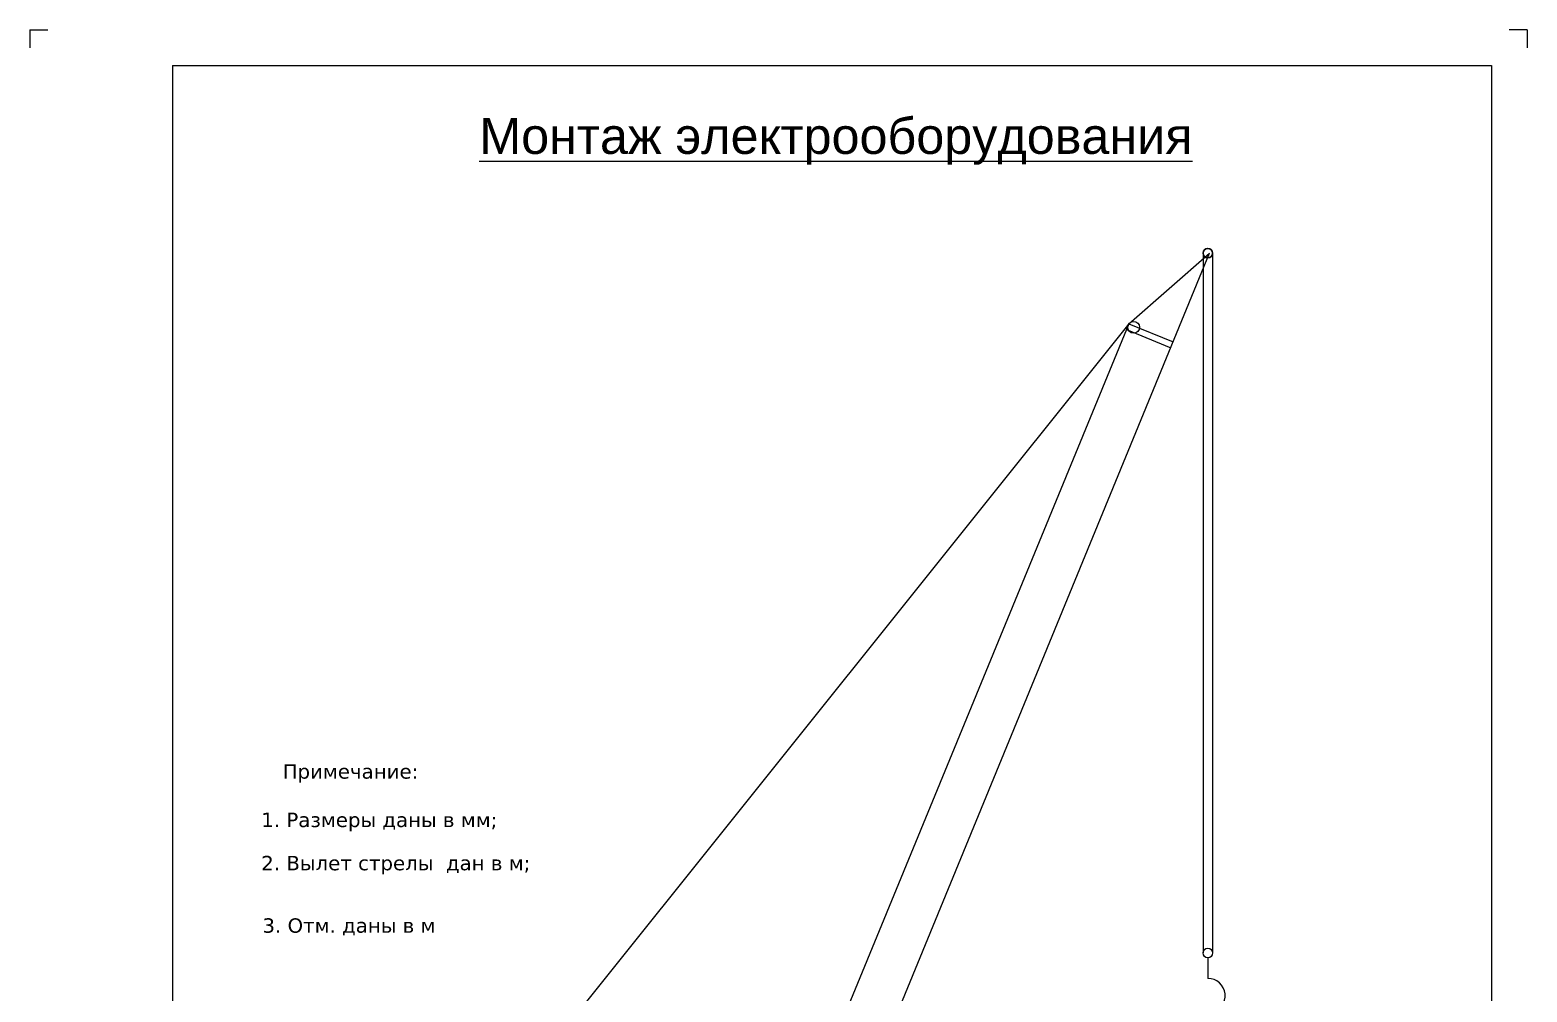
# Model space of a CAD drawing. Header units: millimetres. Extents: x 155577 to 993706, y -295114 to -113927.
# Drawn here: x 820903 to 852088, y -258874 to -238825 of the extents above; entities that cross this region are included whole.
import ezdxf

# ---------------------------------------------------------------- set-up
doc = ezdxf.new("R2010")
doc.units = ezdxf.units.MM
doc.styles.get("Standard").update_dxf_attribs({"font": 'arial.ttf'})

# ---------------------------------------------------------------- blocks, each defined once
blk = doc.blocks.new('стрела ДЭК -50 30 м')
for p, q in [((307292, 19005), (312744, 48506)), ((311398, 46721), (312744, 48506)), ((311398, 46721), (307108, 23514)), ((311374, 46592), (312357, 46410)), ((311398, 46721), (312381, 46539)), ((307108, 23514), (308092, 23332)), ((307108, 23514), (307292, 19005)), ((307132, 23643), (308115, 23461))]:
    blk.add_line(p, q)
blk.add_circle((311512, 46669), 123)
blk = doc.blocks.new('A4')
at = {"color": 4}
for p, q in [((839180.34, -1943.12), (839180.34, -1945.62)), ((839180.34, -1943.12), (839182.84, -1943.12)), ((839390.34, -1943.12), (839387.84, -1943.12)), ((839390.34, -1943.12), (839390.34, -1945.62))]:
    blk.add_line(p, q, dxfattribs=at)
for p, q in [((839200.34, -1948.12), (839200.34, -2235.12)), ((839200.34, -1948.12), (839385.34, -1948.12)), ((839385.34, -1948.12), (839385.34, -2235.12))]:
    blk.add_line(p, q)
blk = doc.blocks.new('ГАК ДЭКа')
blk.add_line((284780, 30287), (284780, 29857))
blk.add_circle((284780, 30387), 100)
blk.add_arc((284780, 29494), 363, 198.8478, 90)

msp = doc.modelspace()

# ---------------------------------------------------------------- linework, layer by layer
for p, q in [((845338.607, -243470.309), (845338.515, -258059.569)), ((845538.282, -243471.935), (845538.282, -258066.396)), ((843791.401, -244946.7), (827025.931, -265910.717))]:
    msp.add_line(p, q)
at = {"color": 70, "lineweight": 30}
msp.add_circle((845438.398, -243476.756), 100, dxfattribs=at)

# ---------------------------------------------------------------- block references
at = {"color": 4, "xscale": 148.5, "yscale": 148.5, "zscale": 148.5}
msp.add_blockref('A4', (-123797377.538, 49729.164), dxfattribs=at)
at = {"rotation": 348.137074293225}
msp.add_blockref('стрела ДЭК -50 30 м', (529440.076, -226655.321), dxfattribs=at)
msp.add_blockref('ГАК ДЭКа', (560658.435, -288446.296))

# ---------------------------------------------------------------- texts
at = {"attachment_point": 1}
for s, insert, char_height, width in [('\\pi912.36;{\\LМонтаж электрооборудования}', (829350.974, -240657.894), 750, 16534.13594), ('{\\fVerdana|b0|i0|c204|p34;Примечание:}', (826167.081, -254127.029), 300, 3384.09673), ('{\\fVerdana|b0|i0|c204|p34;1. Размеры даны в мм;}', (825720.861, -255136.336), 300, 5351.06305), ('{\\fVerdana|b0|i0|c0|p34;2\\fVerdana|b0|i0|c204|p34;. Вылет стрелы  дан в м;\\H1.8516x; }', (825720.861, -256036.368), 300, 7949.70381), ('{\\fVerdana|b0|i0|c0|p34;3\\fVerdana|b0|i0|c204|p34;. Отм. даны в м}', (825746.063, -257337.782), 300, 5294.04981)]:
    msp.add_mtext(s, dxfattribs=dict(at, insert=insert, char_height=char_height, width=width))

doc.saveas('drawing.dxf')
